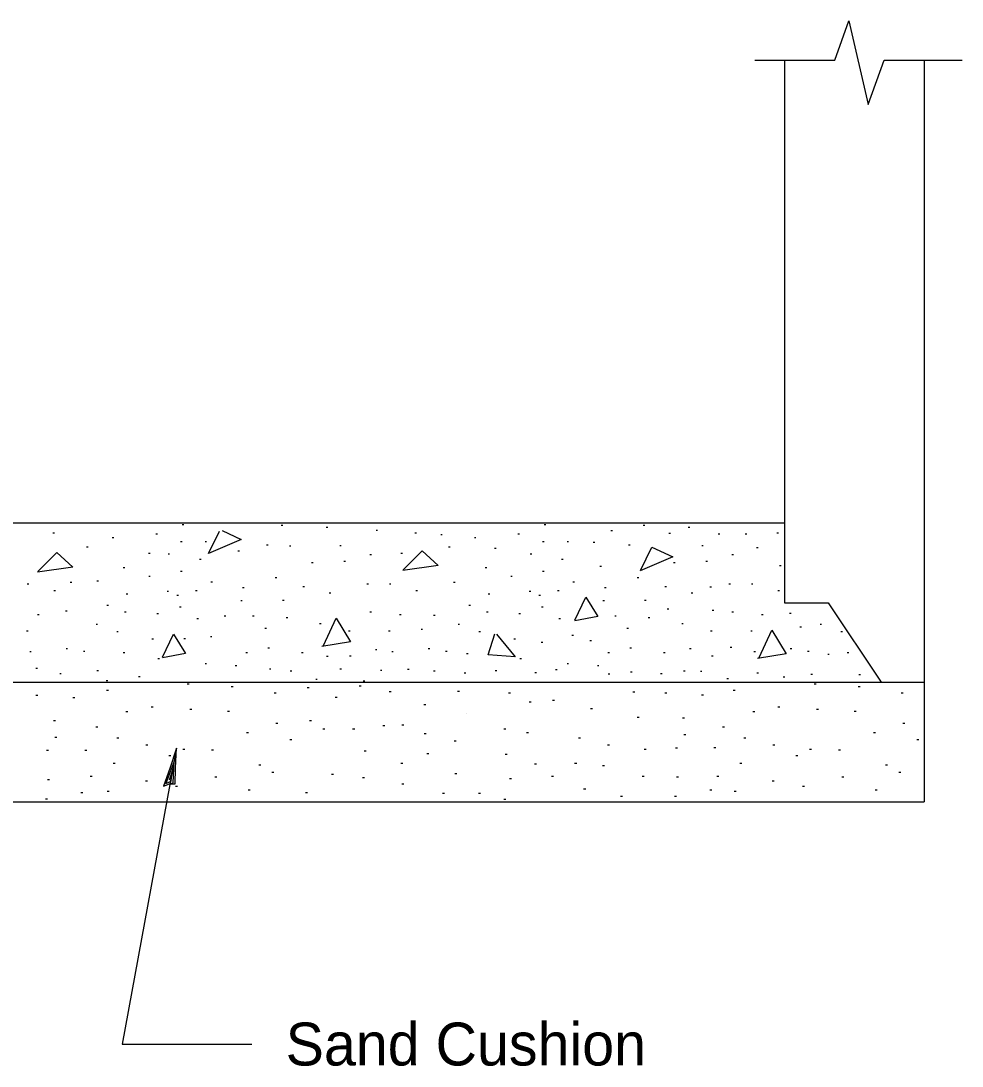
# Model space of a CAD drawing. Extents: x 40070 to 40750, y 78627 to 79067.
# Drawn here: x 40399.3 to 40452, y 78718.3 to 78776.8 of the extents above; entities that cross this region are included whole.
import ezdxf

# ---------------------------------------------------------------- set-up
doc = ezdxf.new("R2010")
doc.units = 0
for name, color, linetype in [('Design_EX_Roadway Dimensions', 7, 'Continuous'), ('Removal_Items', 7, 'Continuous'), ('Topo_Building', 7, 'Continuous')]:
    doc.layers.add(name, color=color, linetype=linetype)

msp = doc.modelspace()

# ---------------------------------------------------------------- linework, layer by layer
at = {"layer": 'Design_EX_Roadway Dimensions'}
for p, q in [((40408.051, 78736.131), (40405.016, 78719.579)), ((40405.016, 78719.579), (40412.266, 78719.579))]:
    msp.add_line(p, q, dxfattribs=at)
msp.add_lwpolyline([(40407.655, 78734.138), (40407.967, 78734.15), (40407.992, 78735.018), (40408.051, 78736.131), (40407.679, 78735), (40407.314, 78734.016), (40407.655, 78734.138), (40407.869, 78734.192), (40407.916, 78735.401), (40407.454, 78734.154), (40407.743, 78734.298), (40407.806, 78734.846), (40407.631, 78734.34)], dxfattribs=at)
at = {"layer": 'Removal_Items'}
for p, q in [((40408.37, 78748.652), (40408.459, 78748.652)), ((40413.907, 78748.614), (40413.997, 78748.614)), ((40416.421, 78748.5), (40416.509, 78748.5)), ((40428.629, 78748.652), (40428.718, 78748.652)), ((40434.167, 78748.614), (40434.254, 78748.614)), ((40436.677, 78748.5), (40436.767, 78748.5)), ((40401.128, 78748.196), (40401.217, 78748.196)), ((40404.457, 78747.929), (40404.547, 78747.929)), ((40406.893, 78748.139), (40406.983, 78748.139)), ((40419.217, 78748.328), (40419.305, 78748.328)), ((40421.386, 78748.196), (40421.474, 78748.196)), ((40422.832, 78748.086), (40422.92, 78748.086)), ((40424.716, 78747.929), (40424.804, 78747.929)), ((40427.152, 78748.139), (40427.24, 78748.139)), ((40432.357, 78748.326), (40432.447, 78748.326)), ((40435.601, 78748.178), (40435.688, 78748.178)), ((40438.366, 78748.134), (40438.454, 78748.134)), ((40439.87, 78748.137), (40439.959, 78748.137)), ((40441.645, 78748.196), (40441.733, 78748.196)), ((40403.011, 78747.398), (40403.101, 78747.398)), ((40408.276, 78747.702), (40408.364, 78747.702)), ((40409.647, 78747.702), (40409.735, 78747.702)), ((40413.091, 78747.512), (40413.179, 78747.512)), ((40414.364, 78747.453), (40414.453, 78747.453)), ((40417.181, 78747.473), (40417.27, 78747.473)), ((40423.27, 78747.398), (40423.358, 78747.398)), ((40425.847, 78747.321), (40425.934, 78747.321)), ((40428.535, 78747.702), (40428.623, 78747.702)), ((40429.904, 78747.702), (40429.993, 78747.702)), ((40431.37, 78747.663), (40431.457, 78747.663)), ((40433.348, 78747.512), (40433.437, 78747.512)), ((40437.439, 78747.473), (40437.529, 78747.473)), ((40440.506, 78747.375), (40440.595, 78747.375)), ((40406.489, 78747.044), (40406.578, 78747.044)), ((40407.578, 78747.015), (40407.667, 78747.015)), ((40409.341, 78746.712), (40409.431, 78746.712)), ((40411.483, 78747.188), (40411.573, 78747.188)), ((40418.875, 78746.978), (40418.963, 78746.978)), ((40420.597, 78747.054), (40420.687, 78747.054)), ((40427.837, 78747.015), (40427.926, 78747.015)), ((40429.6, 78746.712), (40429.688, 78746.712)), ((40439.132, 78746.978), (40439.221, 78746.978)), ((40405.067, 78746.255), (40405.156, 78746.255)), ((40415.602, 78746.522), (40415.69, 78746.522)), ((40417.409, 78746.597), (40417.498, 78746.597)), ((40425.325, 78746.255), (40425.415, 78746.255)), ((40431.746, 78746.318), (40431.835, 78746.318)), ((40435.861, 78746.522), (40435.948, 78746.522)), ((40437.667, 78746.597), (40437.757, 78746.597)), ((40441.796, 78746.369), (40441.885, 78746.369)), ((40406.494, 78745.76), (40406.582, 78745.76)), ((40408.276, 78746.046), (40408.364, 78746.046)), ((40413.565, 78745.683), (40413.655, 78745.683)), ((40426.753, 78745.76), (40426.841, 78745.76)), ((40428.535, 78746.046), (40428.623, 78746.046)), ((40433.824, 78745.683), (40433.912, 78745.683)), ((40399.7, 78745.341), (40399.789, 78745.341)), ((40401.185, 78744.962), (40401.274, 78744.962)), ((40402.105, 78745.433), (40402.195, 78745.433)), ((40403.59, 78745.506), (40403.678, 78745.506)), ((40409.113, 78744.962), (40409.203, 78744.962)), ((40409.969, 78745.455), (40410.058, 78745.455)), ((40411.739, 78745.133), (40411.828, 78745.133)), ((40415.126, 78745.19), (40415.215, 78745.19)), ((40418.704, 78745.341), (40418.791, 78745.341)), ((40419.959, 78745.341), (40420.048, 78745.341)), ((40421.443, 78744.962), (40421.533, 78744.962)), ((40423.55, 78745.431), (40423.639, 78745.431)), ((40429.372, 78744.962), (40429.46, 78744.962)), ((40430.228, 78745.455), (40430.317, 78745.455)), ((40431.997, 78745.133), (40432.087, 78745.133)), ((40435.384, 78745.19), (40435.472, 78745.19)), ((40437.898, 78745.167), (40437.985, 78745.167)), ((40438.961, 78745.341), (40439.05, 78745.341)), ((40440.217, 78745.341), (40440.305, 78745.341)), ((40441.702, 78744.962), (40441.789, 78744.962)), ((40405.237, 78744.771), (40405.327, 78744.771)), ((40407.521, 78744.923), (40407.61, 78744.923)), ((40408.066, 78744.695), (40408.154, 78744.695)), ((40411.645, 78744.398), (40411.733, 78744.398)), ((40413.985, 78744.428), (40414.073, 78744.428)), ((40416.59, 78744.828), (40416.679, 78744.828)), ((40425.497, 78744.771), (40425.584, 78744.771)), ((40427.779, 78744.923), (40427.869, 78744.923)), ((40428.325, 78744.695), (40428.415, 78744.695)), ((40431.902, 78744.398), (40431.991, 78744.398)), ((40434.242, 78744.428), (40434.331, 78744.428)), ((40436.849, 78744.828), (40436.938, 78744.828)), ((40401.841, 78743.822), (40401.928, 78743.822)), ((40404.154, 78744.131), (40404.241, 78744.131)), ((40408.219, 78744.054), (40408.307, 78744.054)), ((40424.413, 78744.131), (40424.5, 78744.131)), ((40428.476, 78744.054), (40428.565, 78744.054)), ((40435.511, 78743.942), (40435.6, 78743.942)), ((40438.021, 78743.865), (40438.111, 78743.865)), ((40400.272, 78743.618), (40400.36, 78743.618)), ((40405.142, 78743.768), (40405.231, 78743.768)), ((40406.951, 78743.673), (40407.038, 78743.673)), ((40409.189, 78743.388), (40409.278, 78743.388)), ((40410.725, 78743.54), (40410.814, 78743.54)), ((40412.311, 78743.54), (40412.399, 78743.54)), ((40414.193, 78743.445), (40414.282, 78743.445)), ((40418.875, 78743.768), (40418.963, 78743.768)), ((40420.531, 78743.618), (40420.619, 78743.618)), ((40422.433, 78743.586), (40422.523, 78743.586)), ((40425.401, 78743.768), (40425.49, 78743.768)), ((40427.209, 78743.673), (40427.297, 78743.673)), ((40429.447, 78743.388), (40429.537, 78743.388)), ((40432.568, 78743.54), (40432.657, 78743.54)), ((40434.451, 78743.445), (40434.541, 78743.445)), ((40439.132, 78743.768), (40439.221, 78743.768)), ((40440.788, 78743.618), (40440.877, 78743.618)), ((40442.357, 78743.696), (40442.446, 78743.696)), ((40399.663, 78742.703), (40399.751, 78742.703)), ((40403.545, 78743.084), (40403.633, 78743.084)), ((40404.706, 78742.665), (40404.793, 78742.665)), ((40412.995, 78742.856), (40413.083, 78742.856)), ((40416.059, 78743.121), (40416.146, 78743.121)), ((40417.675, 78742.703), (40417.765, 78742.703)), ((40419.92, 78742.703), (40420.009, 78742.703)), ((40421.735, 78742.802), (40421.824, 78742.802)), ((40423.802, 78743.084), (40423.891, 78743.084)), ((40424.963, 78742.665), (40425.052, 78742.665)), ((40433.254, 78742.856), (40433.341, 78742.856)), ((40436.317, 78743.121), (40436.405, 78743.121)), ((40437.934, 78742.703), (40438.022, 78742.703)), ((40440.179, 78742.703), (40440.268, 78742.703)), ((40442.929, 78742.935), (40443.019, 78742.935)), ((40444.061, 78743.084), (40444.15, 78743.084)), ((40445.221, 78742.665), (40445.311, 78742.665)), ((40406.665, 78742.247), (40406.755, 78742.247)), ((40408.468, 78742.277), (40408.556, 78742.277)), ((40409.945, 78742.383), (40410.034, 78742.383)), ((40426.922, 78742.247), (40427.011, 78742.247)), ((40428.458, 78742.076), (40428.547, 78742.076)), ((40430.17, 78742.457), (40430.258, 78742.457)), ((40431.175, 78742.17), (40431.265, 78742.17)), ((40399.834, 78741.542), (40399.922, 78741.542)), ((40401.871, 78741.714), (40401.959, 78741.714)), ((40402.84, 78741.561), (40402.928, 78741.561)), ((40405.067, 78741.486), (40405.156, 78741.486)), ((40411.928, 78741.486), (40412.017, 78741.486)), ((40413.167, 78741.752), (40413.254, 78741.752)), ((40415.05, 78741.486), (40415.138, 78741.486)), ((40419.178, 78741.654), (40419.266, 78741.654)), ((40420.093, 78741.542), (40420.181, 78741.542)), ((40422.128, 78741.714), (40422.217, 78741.714)), ((40423.099, 78741.561), (40423.187, 78741.561)), ((40424.276, 78741.441), (40424.365, 78741.441)), ((40432.189, 78741.486), (40432.277, 78741.486)), ((40433.425, 78741.752), (40433.513, 78741.752)), ((40435.309, 78741.486), (40435.397, 78741.486)), ((40436.755, 78741.714), (40436.843, 78741.714)), ((40439.038, 78741.789), (40439.126, 78741.789)), ((40440.35, 78741.542), (40440.439, 78741.542)), ((40442.387, 78741.714), (40442.476, 78741.714)), ((40443.356, 78741.561), (40443.445, 78741.561)), ((40445.582, 78741.486), (40445.671, 78741.486)), ((40407.007, 78741.162), (40407.097, 78741.162)), ((40409.647, 78740.876), (40409.735, 78740.876)), ((40416.451, 78741.29), (40416.541, 78741.29)), ((40417.733, 78741.296), (40417.822, 78741.296)), ((40427.266, 78741.162), (40427.354, 78741.162)), ((40429.904, 78740.876), (40429.993, 78740.876)), ((40437.991, 78741.296), (40438.079, 78741.296)), ((40444.489, 78741.398), (40444.579, 78741.398)), ((40400.179, 78740.622), (40400.266, 78740.622)), ((40401.514, 78740.322), (40401.602, 78740.322)), ((40403.59, 78740.489), (40403.678, 78740.489)), ((40411.339, 78740.762), (40411.429, 78740.762)), ((40413.248, 78740.57), (40413.337, 78740.57)), ((40414.406, 78740.469), (40414.495, 78740.469)), ((40417.19, 78740.585), (40417.279, 78740.585)), ((40419.457, 78740.504), (40419.547, 78740.504)), ((40420.975, 78740.549), (40421.065, 78740.549)), ((40422.439, 78740.457), (40422.527, 78740.457)), ((40424.153, 78740.348), (40424.242, 78740.348)), ((40425.883, 78740.481), (40425.97, 78740.481)), ((40428.097, 78740.364), (40428.187, 78740.364)), ((40429.258, 78740.541), (40429.346, 78740.541)), ((40431.598, 78740.762), (40431.686, 78740.762)), ((40432.21, 78740.306), (40432.298, 78740.306)), ((40433.45, 78740.408), (40433.539, 78740.408)), ((40435.129, 78740.312), (40435.217, 78740.312)), ((40436.425, 78740.462), (40436.515, 78740.462)), ((40437.364, 78740.448), (40437.451, 78740.448)), ((40440.521, 78740.348), (40440.61, 78740.348)), ((40443.542, 78740.276), (40443.631, 78740.276)), ((40404.121, 78739.916), (40404.211, 78739.916)), ((40405.931, 78740.154), (40406.02, 78740.154)), ((40408.645, 78739.73), (40408.759, 78739.73)), ((40415.837, 78740.006), (40415.926, 78740.006)), ((40418.494, 78739.907), (40418.582, 78739.907)), ((40438.841, 78740.04), (40438.93, 78740.04)), ((40442, 78740.127), (40442.089, 78740.127)), ((40443.722, 78739.73), (40443.835, 78739.73)), ((40446.23, 78740.259), (40446.319, 78740.259)), ((40404.124, 78739.392), (40404.236, 78739.392)), ((40411.114, 78739.58), (40411.226, 78739.58)), ((40413.514, 78739.242), (40413.626, 78739.242)), ((40415.365, 78739.527), (40415.477, 78739.527)), ((40418.275, 78739.625), (40418.389, 78739.625)), ((40419.946, 78739.31), (40420.058, 78739.31)), ((40423.777, 78739.332), (40423.889, 78739.332)), ((40426.621, 78739.242), (40426.733, 78739.242)), ((40433.579, 78739.293), (40433.692, 78739.293)), ((40435.37, 78739.242), (40435.483, 78739.242)), ((40437.431, 78739.121), (40437.544, 78739.121)), ((40439.201, 78739.392), (40439.314, 78739.392)), ((40446.19, 78739.58), (40446.302, 78739.58)), ((40448.591, 78739.242), (40448.702, 78739.242)), ((40400.182, 78739.094), (40400.294, 78739.094)), ((40402.243, 78738.974), (40402.357, 78738.974)), ((40416.937, 78738.993), (40417.049, 78738.993)), ((40421.894, 78738.579), (40422.007, 78738.579)), ((40427.785, 78738.738), (40427.899, 78738.738)), ((40429.094, 78738.828), (40429.207, 78738.828)), ((40405.214, 78738.188), (40405.327, 78738.188)), ((40406.629, 78738.458), (40406.743, 78738.458)), ((40408.789, 78738.315), (40408.901, 78738.315)), ((40410.895, 78738.212), (40411.009, 78738.212)), ((40431.209, 78738.362), (40431.322, 78738.362)), ((40440.292, 78738.188), (40440.404, 78738.188)), ((40441.705, 78738.458), (40441.819, 78738.458)), ((40443.865, 78738.315), (40443.979, 78738.315)), ((40445.971, 78738.212), (40446.085, 78738.212)), ((40401.175, 78737.694), (40401.287, 78737.694)), ((40413.611, 78737.541), (40413.724, 78737.541)), ((40415.485, 78737.684), (40415.597, 78737.684)), ((40419.601, 78737.399), (40419.713, 78737.399)), ((40420.654, 78737.451), (40420.766, 78737.451)), ((40433.819, 78737.873), (40433.933, 78737.873)), ((40436.363, 78737.841), (40436.476, 78737.841)), ((40448.689, 78737.541), (40448.801, 78737.541)), ((40401.25, 78736.76), (40401.362, 78736.76)), ((40403.53, 78737.337), (40403.642, 78737.337)), ((40411.972, 78737.015), (40412.083, 78737.015)), ((40416.244, 78737.217), (40416.358, 78737.217)), ((40417.907, 78737.225), (40418.02, 78737.225)), ((40421.911, 78736.953), (40422.023, 78736.953)), ((40426.357, 78737.217), (40426.469, 78737.217)), ((40427.635, 78737.006), (40427.749, 78737.006)), ((40436.438, 78736.91), (40436.551, 78736.91)), ((40438.606, 78737.337), (40438.718, 78737.337)), ((40447.048, 78737.015), (40447.16, 78737.015)), ((40404.71, 78736.713), (40404.823, 78736.713)), ((40406.335, 78736.329), (40406.449, 78736.329)), ((40414.393, 78736.616), (40414.507, 78736.616)), ((40423.588, 78736.548), (40423.7, 78736.548)), ((40430.539, 78736.713), (40430.653, 78736.713)), ((40432.165, 78736.329), (40432.277, 78736.329)), ((40438.108, 78736.179), (40438.22, 78736.179)), ((40439.788, 78736.713), (40439.9, 78736.713)), ((40441.412, 78736.329), (40441.525, 78736.329)), ((40449.47, 78736.616), (40449.583, 78736.616)), ((40400.783, 78736.016), (40400.896, 78736.016)), ((40402.921, 78736.031), (40403.033, 78736.031)), ((40407.622, 78735.728), (40407.736, 78735.728)), ((40408.397, 78736.082), (40408.51, 78736.082)), ((40410.014, 78736.052), (40410.127, 78736.052)), ((40418.554, 78735.992), (40418.666, 78735.992)), ((40422.061, 78735.842), (40422.173, 78735.842)), ((40426.447, 78735.795), (40426.559, 78735.795)), ((40434.226, 78736.082), (40434.338, 78736.082)), ((40435.972, 78736.164), (40436.084, 78736.164)), ((40442.699, 78735.728), (40442.812, 78735.728)), ((40443.475, 78736.082), (40443.587, 78736.082)), ((40445.092, 78736.052), (40445.204, 78736.052)), ((40404.5, 78735.306), (40404.613, 78735.306)), ((40412.648, 78735.201), (40412.761, 78735.201)), ((40420.601, 78735.291), (40420.714, 78735.291)), ((40428.073, 78735.261), (40428.185, 78735.261)), ((40430.329, 78735.306), (40430.443, 78735.306)), ((40431.878, 78735.17), (40431.991, 78735.17)), ((40439.576, 78735.306), (40439.689, 78735.306)), ((40447.724, 78735.201), (40447.838, 78735.201)), ((40403.213, 78734.576), (40403.326, 78734.576)), ((40410.194, 78734.532), (40410.308, 78734.532)), ((40413.392, 78734.795), (40413.505, 78734.795)), ((40416.719, 78734.675), (40416.832, 78734.675)), ((40418.464, 78734.502), (40418.576, 78734.502)), ((40423.633, 78734.727), (40423.745, 78734.727)), ((40426.681, 78734.442), (40426.793, 78734.442)), ((40429.042, 78734.576), (40429.154, 78734.576)), ((40434.106, 78734.576), (40434.218, 78734.576)), ((40436.024, 78734.532), (40436.137, 78734.532)), ((40438.291, 78734.576), (40438.403, 78734.576)), ((40445.272, 78734.532), (40445.386, 78734.532)), ((40448.47, 78734.795), (40448.582, 78734.795)), ((40400.836, 78734.384), (40400.948, 78734.384)), ((40406.314, 78734.313), (40406.426, 78734.313)), ((40407.998, 78734.006), (40408.111, 78734.006)), ((40420.654, 78734.148), (40420.766, 78734.148)), ((40430.833, 78733.854), (40430.947, 78733.854)), ((40441.39, 78734.313), (40441.502, 78734.313)), ((40443.076, 78734.006), (40443.188, 78734.006)), ((40400.723, 78733.299), (40400.836, 78733.299)), ((40402.702, 78733.653), (40402.814, 78733.653)), ((40404.176, 78733.734), (40404.289, 78733.734)), ((40412.06, 78733.802), (40412.174, 78733.802)), ((40415.266, 78733.658), (40415.38, 78733.658)), ((40422.934, 78733.622), (40423.046, 78733.622)), ((40424.95, 78733.622), (40425.062, 78733.622)), ((40426.357, 78733.275), (40426.469, 78733.275)), ((40432.903, 78733.448), (40433.015, 78733.448)), ((40435.912, 78733.448), (40436.024, 78733.448)), ((40437.89, 78733.802), (40438.003, 78733.802)), ((40439.254, 78733.734), (40439.366, 78733.734)), ((40447.138, 78733.802), (40447.25, 78733.802))]:
    msp.add_line(p, q, dxfattribs=at)
for points in [[(40410.607, 78748.314), (40411.675, 78747.809), (40409.843, 78747.029)], [(40409.843, 78747.029), (40410.463, 78748.286)], [(40434.007, 78746.084), (40434.649, 78747.392), (40435.823, 78746.837), (40433.992, 78746.057)], [(40400.293, 78746.027), (40401.356, 78747.09), (40402.243, 78746.27), (40400.275, 78745.982)], [(40420.739, 78746.12), (40421.803, 78747.183), (40422.691, 78746.363), (40420.721, 78746.075)], [(40430.341, 78743.306), (40430.962, 78744.591), (40431.626, 78743.507), (40430.33, 78743.261)], [(40416.277, 78741.891), (40416.985, 78743.421), (40417.783, 78742.091), (40416.187, 78741.825)], [(40440.653, 78741.218), (40441.363, 78742.748), (40442.161, 78741.417), (40440.565, 78741.152)], [(40407.271, 78741.234), (40407.89, 78742.52), (40408.555, 78741.434), (40407.259, 78741.188)], [(40425.949, 78742.508), (40426.991, 78741.246), (40425.484, 78741.356), (40425.86, 78742.532)], [(40424.251, 78738.06), (40424.264, 78738.06)]]:
    msp.add_lwpolyline(points, dxfattribs=at)
at = {"layer": 'Topo_Building'}
for p, q in [((40440.415, 78774.641), (40444.886, 78774.641)), ((40442.075, 78774.641), (40442.075, 78744.278)), ((40447.645, 78774.641), (40452.008, 78774.641)), ((40449.893, 78774.641), (40449.893, 78733.139)), ((40375.136, 78748.749), (40442.075, 78748.749)), ((40442.075, 78744.278), (40444.511, 78744.278)), ((40444.511, 78744.278), (40447.483, 78739.832)), ((40367.317, 78739.832), (40449.893, 78739.832)), ((40367.317, 78733.139), (40449.893, 78733.139))]:
    msp.add_line(p, q, dxfattribs=at)
msp.add_lwpolyline([(40444.886, 78774.641), (40445.663, 78776.837), (40446.761, 78772.151), (40447.645, 78774.641)], dxfattribs=at)

# ---------------------------------------------------------------- texts
at = {"layer": 'Design_EX_Roadway Dimensions'}
msp.add_text('Sand Cushion', height=2.4, dxfattribs=at).set_placement((40414.159, 78718.379))

doc.saveas('drawing.dxf')
